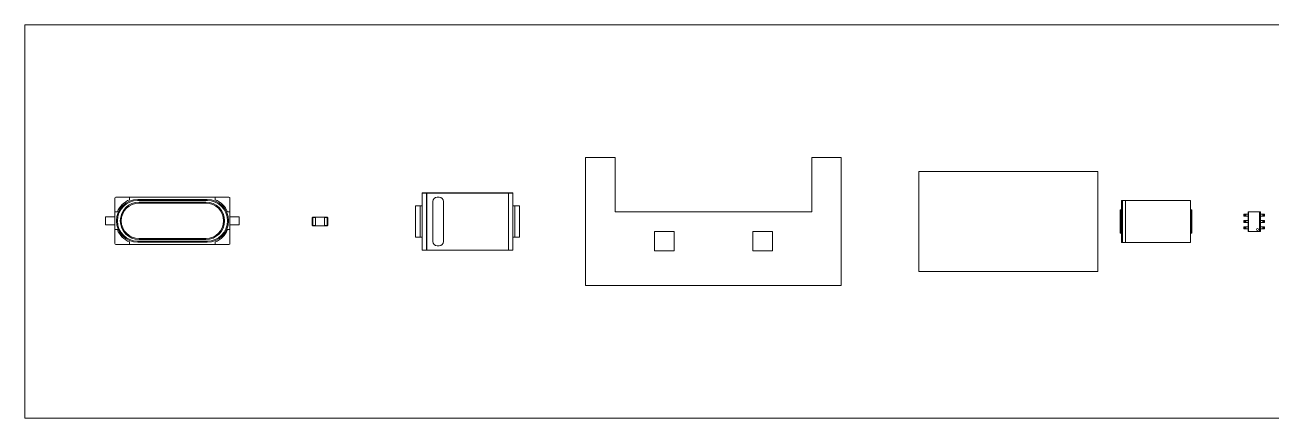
# Model space of a CAD drawing. Header units: millimetres. Extents: x 71 to 171, y 100 to 128.
# Drawn here: x 70.76 to 96.1, y 99.54 to 107.54 of the extents above; entities that cross this region are included whole.
import ezdxf

# ---------------------------------------------------------------- set-up
doc = ezdxf.new("R2010")
doc.units = ezdxf.units.MM

msp = doc.modelspace()

# ---------------------------------------------------------------- linework, layer by layer
at = {"color": 7, "linetype": 'Continuous', "lineweight": 15}
for p, q in [((170.756, 107.54), (70.756, 107.54)), ((70.756, 107.54), (70.756, 99.54)), ((82.756, 104.84), (82.156, 104.84)), ((82.156, 104.84), (82.156, 102.24)), ((82.756, 103.74), (82.756, 104.84)), ((87.356, 104.84), (86.756, 104.84)), ((86.756, 104.84), (86.756, 103.74)), ((87.356, 102.24), (87.356, 104.84)), ((88.936, 104.56), (88.936, 102.52)), ((92.576, 104.56), (88.936, 104.56)), ((92.576, 102.52), (92.576, 104.56)), ((72.586, 104.014), (72.586, 103.734)), ((72.886, 104.034), (72.606, 104.034)), ((72.886, 104.034), (72.886, 103.984)), ((74.626, 104.034), (72.886, 104.034)), ((73.051, 103.989), (73.051, 103.969)), ((73.051, 103.989), (74.461, 103.989)), ((74.461, 103.969), (73.051, 103.969)), ((73.076, 103.934), (73.076, 103.914)), ((73.076, 103.934), (74.436, 103.934)), ((74.436, 103.914), (73.076, 103.914)), ((74.436, 103.914), (74.436, 103.934)), ((74.461, 103.969), (74.461, 103.989)), ((74.626, 104.034), (74.626, 103.984)), ((74.626, 104.034), (74.906, 104.034)), ((74.926, 104.014), (74.926, 103.734)), ((78.84, 104.124), (78.836, 104.12)), ((78.836, 104.12), (78.836, 102.96)), ((78.922, 104.12), (78.836, 104.12)), ((78.84, 104.124), (78.926, 104.124)), ((78.922, 104.12), (78.922, 102.96)), ((80.587, 104.124), (78.926, 104.124)), ((78.926, 104.12), (78.926, 102.96)), ((80.587, 104.12), (78.926, 104.12)), ((79.052, 103.948), (79.052, 103.133)), ((79.18, 104.036), (79.141, 104.036)), ((79.268, 103.133), (79.268, 103.948)), ((80.587, 104.124), (80.672, 104.124)), ((80.587, 102.96), (80.587, 104.12)), ((80.591, 102.96), (80.591, 104.12)), ((80.676, 104.12), (80.591, 104.12)), ((80.672, 104.124), (80.676, 104.12)), ((80.676, 102.96), (80.676, 104.12)), ((93.056, 103.97), (93.056, 103.11)), ((93.076, 103.97), (93.056, 103.97)), ((93.076, 103.97), (93.076, 103.11)), ((93.136, 103.97), (93.076, 103.97)), ((93.136, 103.11), (93.136, 103.97)), ((94.456, 103.97), (93.136, 103.97)), ((94.456, 103.11), (94.456, 103.97)), ((72.586, 103.734), (72.636, 103.734)), ((72.586, 103.734), (72.586, 103.374)), ((74.926, 103.734), (74.876, 103.734)), ((74.926, 103.374), (74.926, 103.734)), ((78.7, 103.856), (78.7, 103.224)), ((78.796, 103.86), (78.796, 103.856)), ((78.796, 103.86), (78.836, 103.86)), ((78.796, 103.856), (78.796, 103.224)), ((80.676, 103.86), (80.716, 103.86)), ((80.716, 103.86), (80.716, 103.856)), ((80.716, 103.224), (80.716, 103.856)), ((80.812, 103.224), (80.812, 103.856)), ((86.756, 103.74), (82.756, 103.74)), ((93.026, 103.78), (93.026, 103.3)), ((93.043, 103.78), (93.026, 103.78)), ((93.043, 103.78), (93.043, 103.3)), ((93.056, 103.78), (93.043, 103.78)), ((94.456, 103.78), (94.47, 103.78)), ((94.47, 103.78), (94.47, 103.3)), ((94.47, 103.78), (94.486, 103.78)), ((94.486, 103.78), (94.486, 103.3)), ((95.546, 103.691), (95.546, 103.649)), ((95.552, 103.691), (95.546, 103.691)), ((95.552, 103.649), (95.546, 103.649)), ((95.552, 103.649), (95.552, 103.691)), ((95.552, 103.691), (95.562, 103.691)), ((95.562, 103.649), (95.552, 103.649)), ((95.562, 103.691), (95.562, 103.649)), ((95.584, 103.691), (95.562, 103.691)), ((95.584, 103.649), (95.562, 103.649)), ((95.584, 103.691), (95.584, 103.649)), ((95.631, 103.691), (95.584, 103.691)), ((95.631, 103.649), (95.584, 103.649)), ((95.631, 103.34), (95.631, 103.74)), ((95.631, 103.74), (95.638, 103.74)), ((95.631, 103.691), (95.631, 103.649)), ((95.631, 103.691), (95.631, 103.691)), ((95.631, 103.649), (95.631, 103.649)), ((95.638, 103.74), (95.638, 103.34)), ((95.861, 103.74), (95.638, 103.74)), ((95.861, 103.34), (95.861, 103.74)), ((95.861, 103.74), (95.881, 103.74)), ((95.881, 103.74), (95.881, 103.34)), ((95.881, 103.691), (95.882, 103.691)), ((95.881, 103.649), (95.882, 103.649)), ((95.882, 103.691), (95.882, 103.649)), ((95.882, 103.691), (95.929, 103.691)), ((95.882, 103.649), (95.929, 103.649)), ((95.929, 103.691), (95.929, 103.649)), ((95.929, 103.691), (95.951, 103.691)), ((95.929, 103.649), (95.951, 103.649)), ((95.951, 103.649), (95.951, 103.691)), ((95.951, 103.691), (95.96, 103.691)), ((95.96, 103.649), (95.951, 103.649)), ((95.96, 103.691), (95.96, 103.649)), ((95.96, 103.691), (95.966, 103.691)), ((95.96, 103.649), (95.966, 103.649)), ((95.966, 103.691), (95.966, 103.649)), ((72.398, 103.474), (72.398, 103.634)), ((72.398, 103.634), (72.586, 103.634)), ((72.398, 103.474), (72.586, 103.474)), ((75.114, 103.634), (74.926, 103.634)), ((75.114, 103.474), (74.926, 103.474)), ((75.114, 103.474), (75.114, 103.634)), ((76.596, 103.617), (76.608, 103.629)), ((76.608, 103.623), (76.596, 103.617)), ((76.596, 103.463), (76.596, 103.617)), ((76.596, 103.463), (76.608, 103.457)), ((76.608, 103.451), (76.596, 103.463)), ((76.608, 103.623), (76.608, 103.629)), ((76.608, 103.629), (76.664, 103.629)), ((76.664, 103.623), (76.608, 103.623)), ((76.608, 103.623), (76.608, 103.457)), ((76.608, 103.457), (76.664, 103.457)), ((76.608, 103.451), (76.608, 103.457)), ((76.664, 103.451), (76.608, 103.451)), ((76.664, 103.623), (76.664, 103.629)), ((76.666, 103.623), (76.664, 103.623)), ((76.664, 103.457), (76.664, 103.623)), ((76.666, 103.457), (76.664, 103.457)), ((76.664, 103.451), (76.664, 103.457)), ((76.666, 103.627), (76.666, 103.626)), ((76.666, 103.626), (76.666, 103.626)), ((76.666, 103.626), (76.666, 103.623)), ((76.846, 103.626), (76.666, 103.626)), ((76.666, 103.623), (76.666, 103.457)), ((76.666, 103.457), (76.666, 103.455)), ((76.666, 103.455), (76.666, 103.454)), ((76.666, 103.454), (76.666, 103.453)), ((76.846, 103.454), (76.666, 103.454)), ((76.846, 103.626), (76.846, 103.627)), ((76.846, 103.623), (76.846, 103.626)), ((76.846, 103.626), (76.846, 103.626)), ((76.846, 103.623), (76.848, 103.623)), ((76.846, 103.457), (76.846, 103.623)), ((76.846, 103.457), (76.848, 103.457)), ((76.846, 103.455), (76.846, 103.457)), ((76.846, 103.454), (76.846, 103.455)), ((76.846, 103.453), (76.846, 103.454)), ((76.848, 103.629), (76.848, 103.623)), ((76.848, 103.629), (76.904, 103.629)), ((76.904, 103.623), (76.848, 103.623)), ((76.848, 103.623), (76.848, 103.457)), ((76.848, 103.457), (76.904, 103.457)), ((76.848, 103.457), (76.848, 103.451)), ((76.904, 103.451), (76.848, 103.451)), ((76.904, 103.629), (76.916, 103.617)), ((76.904, 103.629), (76.904, 103.623)), ((76.916, 103.617), (76.904, 103.623)), ((76.904, 103.457), (76.904, 103.623)), ((76.904, 103.457), (76.916, 103.463)), ((76.916, 103.463), (76.904, 103.451)), ((76.904, 103.457), (76.904, 103.451)), ((76.916, 103.617), (76.916, 103.463)), ((95.546, 103.561), (95.546, 103.519)), ((95.552, 103.561), (95.546, 103.561)), ((95.552, 103.519), (95.546, 103.519)), ((95.546, 103.431), (95.546, 103.389)), ((95.552, 103.431), (95.546, 103.431)), ((95.552, 103.561), (95.552, 103.519)), ((95.562, 103.561), (95.552, 103.561)), ((95.552, 103.519), (95.562, 103.519)), ((95.552, 103.431), (95.552, 103.389)), ((95.562, 103.431), (95.552, 103.431)), ((95.562, 103.519), (95.562, 103.561)), ((95.584, 103.561), (95.562, 103.561)), ((95.584, 103.519), (95.562, 103.519)), ((95.562, 103.389), (95.562, 103.431)), ((95.584, 103.431), (95.562, 103.431)), ((95.584, 103.561), (95.584, 103.519)), ((95.631, 103.561), (95.584, 103.561)), ((95.631, 103.519), (95.584, 103.519)), ((95.584, 103.431), (95.584, 103.389)), ((95.631, 103.431), (95.584, 103.431)), ((95.631, 103.561), (95.631, 103.519)), ((95.631, 103.561), (95.631, 103.561)), ((95.631, 103.519), (95.631, 103.519)), ((95.631, 103.431), (95.631, 103.389)), ((95.631, 103.431), (95.631, 103.431)), ((95.881, 103.561), (95.882, 103.561)), ((95.881, 103.519), (95.882, 103.519)), ((95.881, 103.431), (95.882, 103.431)), ((95.882, 103.561), (95.882, 103.519)), ((95.882, 103.561), (95.929, 103.561)), ((95.882, 103.519), (95.929, 103.519)), ((95.882, 103.431), (95.882, 103.389)), ((95.882, 103.431), (95.929, 103.431)), ((95.929, 103.561), (95.929, 103.519)), ((95.929, 103.561), (95.951, 103.561)), ((95.929, 103.519), (95.951, 103.519)), ((95.929, 103.431), (95.929, 103.389)), ((95.929, 103.431), (95.951, 103.431)), ((95.951, 103.519), (95.951, 103.561)), ((95.951, 103.561), (95.96, 103.561)), ((95.96, 103.519), (95.951, 103.519)), ((95.951, 103.389), (95.951, 103.431)), ((95.951, 103.431), (95.96, 103.431)), ((95.96, 103.561), (95.96, 103.519)), ((95.96, 103.561), (95.966, 103.561)), ((95.96, 103.519), (95.966, 103.519)), ((95.96, 103.431), (95.96, 103.389)), ((95.96, 103.431), (95.966, 103.431)), ((95.966, 103.561), (95.966, 103.519)), ((95.966, 103.431), (95.966, 103.389)), ((72.586, 103.374), (72.636, 103.374)), ((72.586, 103.094), (72.586, 103.374)), ((73.051, 103.119), (73.051, 103.139)), ((73.051, 103.139), (74.461, 103.139)), ((73.076, 103.174), (73.076, 103.194)), ((73.076, 103.194), (74.436, 103.194)), ((74.436, 103.174), (73.076, 103.174)), ((74.436, 103.194), (74.436, 103.174)), ((74.461, 103.139), (74.461, 103.119)), ((74.926, 103.374), (74.876, 103.374)), ((74.926, 103.094), (74.926, 103.374)), ((78.796, 103.22), (78.796, 103.224)), ((78.836, 103.22), (78.796, 103.22)), ((80.716, 103.22), (80.676, 103.22)), ((80.716, 103.22), (80.716, 103.224)), ((83.556, 103.34), (83.556, 102.94)), ((83.956, 103.34), (83.556, 103.34)), ((83.956, 102.94), (83.956, 103.34)), ((85.556, 103.34), (85.556, 102.94)), ((85.956, 103.34), (85.556, 103.34)), ((85.956, 102.94), (85.956, 103.34)), ((93.043, 103.3), (93.026, 103.3)), ((93.056, 103.3), (93.043, 103.3)), ((94.456, 103.3), (94.47, 103.3)), ((94.47, 103.3), (94.486, 103.3)), ((95.552, 103.389), (95.546, 103.389)), ((95.552, 103.389), (95.562, 103.389)), ((95.584, 103.389), (95.562, 103.389)), ((95.631, 103.389), (95.584, 103.389)), ((95.631, 103.389), (95.631, 103.389)), ((95.638, 103.34), (95.631, 103.34)), ((95.638, 103.34), (95.861, 103.34)), ((95.881, 103.34), (95.861, 103.34)), ((95.881, 103.389), (95.882, 103.389)), ((95.882, 103.389), (95.929, 103.389)), ((95.929, 103.389), (95.951, 103.389)), ((95.96, 103.389), (95.951, 103.389)), ((95.96, 103.389), (95.966, 103.389)), ((72.886, 103.074), (72.606, 103.074)), ((72.886, 103.074), (72.886, 103.124)), ((72.886, 103.074), (74.626, 103.074)), ((74.461, 103.119), (73.051, 103.119)), ((74.626, 103.074), (74.626, 103.124)), ((74.626, 103.074), (74.906, 103.074)), ((78.836, 102.96), (78.922, 102.96)), ((78.84, 102.956), (78.836, 102.96)), ((78.926, 102.956), (78.84, 102.956)), ((78.926, 102.96), (80.587, 102.96)), ((78.926, 102.956), (80.587, 102.956)), ((79.141, 103.044), (79.18, 103.044)), ((80.672, 102.956), (80.587, 102.956)), ((80.591, 102.96), (80.676, 102.96)), ((80.672, 102.956), (80.676, 102.96)), ((83.556, 102.94), (83.956, 102.94)), ((85.556, 102.94), (85.956, 102.94)), ((93.056, 103.11), (93.076, 103.11)), ((93.076, 103.11), (93.136, 103.11)), ((93.136, 103.11), (94.456, 103.11)), ((88.936, 102.52), (92.576, 102.52)), ((82.156, 102.24), (87.356, 102.24)), ((70.756, 99.54), (170.756, 99.54))]:
    msp.add_line(p, q, dxfattribs=at)
at = {"color": 8, "linetype": 'Continuous', "lineweight": 15}
for p, q in [((78.796, 103.856), (78.836, 103.856)), ((80.676, 103.856), (80.716, 103.856)), ((78.836, 103.224), (78.796, 103.224)), ((80.716, 103.224), (80.676, 103.224))]:
    msp.add_line(p, q, dxfattribs=at)
at = {"color": 7, "linetype": 'Continuous', "lineweight": 15, "flags": 128}
for points in [[(78.704, 103.86), (78.703, 103.86), (78.703, 103.86)], [(80.808, 103.86), (80.809, 103.86), (80.81, 103.86)], [(78.704, 103.22), (78.703, 103.22), (78.703, 103.22)], [(80.808, 103.22), (80.809, 103.22), (80.81, 103.22)]]:
    msp.add_lwpolyline(points, dxfattribs=at)
at = {"color": 7, "linetype": 'Continuous', "lineweight": 15}
msp.add_circle((95.821, 103.38), 0.02, dxfattribs=at)
for centre, radius, start, end in [((72.606, 104.014), 0.02, 90, 180), ((73.051, 103.554), 0.435, 90, 270), ((73.043, 103.577), 0.436, 111.0806, 158.9194), ((73.051, 103.554), 0.415, 90, 270), ((73.076, 103.554), 0.38, 90, 270), ((73.076, 103.554), 0.36, 90, 270), ((74.436, 103.554), 0.38, 270, 90), ((74.436, 103.554), 0.36, 270, 90), ((74.461, 103.554), 0.435, 270, 90), ((74.461, 103.554), 0.415, 270, 90), ((74.469, 103.577), 0.436, 21.0806, 68.9194), ((74.906, 104.014), 0.02, 0, 90), ((79.141, 103.948), 0.0885, 90, 180), ((79.18, 103.948), 0.0885, 0, 90), ((78.704, 103.856), 0.004, 151.0294, 180), ((80.808, 103.856), 0.004, 0, 28.9706), ((76.664, 103.627), 0.002, 0, 90), ((76.664, 103.453), 0.002, 270, 0), ((76.848, 103.627), 0.002, 90, 180), ((76.848, 103.453), 0.002, 180, 270), ((73.043, 103.531), 0.436, 201.0806, 248.9194), ((74.469, 103.531), 0.436, 291.0806, 338.9194), ((78.704, 103.224), 0.004, 180, 208.9706), ((80.808, 103.224), 0.004, 331.0294, 0), ((72.606, 103.094), 0.02, 180, 270), ((74.906, 103.094), 0.02, 270, 0), ((79.141, 103.133), 0.0885, 180, 270), ((79.18, 103.133), 0.0885, 270, 0)]:
    msp.add_arc(centre, radius, start, end, dxfattribs=at)
for points, knots in [([(78.703, 103.86), (78.703, 103.86), (78.702, 103.859), (78.701, 103.858), (78.7, 103.857), (78.7, 103.857), (78.7, 103.856)], [0, 0, 0, 0, 0.250491, 0.505267, 0.757094, 1, 1, 1, 1]), ([(78.704, 103.86), (78.706, 103.86), (78.708, 103.86), (78.73, 103.86), (78.755, 103.86), (78.778, 103.86), (78.79, 103.86), (78.796, 103.86)], [0, 0, 0, 0, 0.24965, 0.499343, 0.749036, 0.874878, 1, 1, 1, 1]), ([(80.716, 103.86), (80.728, 103.86), (80.752, 103.86), (80.783, 103.86), (80.8, 103.86), (80.807, 103.86), (80.808, 103.86), (80.808, 103.86)], [0, 0, 0, 0, 0.24965, 0.499343, 0.749036, 0.874878, 1, 1, 1, 1]), ([(80.812, 103.856), (80.812, 103.857), (80.812, 103.857), (80.811, 103.858), (80.811, 103.859), (80.81, 103.86), (80.809, 103.86)], [0, 0, 0, 0, 0.242906, 0.494733, 0.749509, 1, 1, 1, 1]), ([(78.7, 103.224), (78.7, 103.224), (78.7, 103.223), (78.701, 103.222), (78.702, 103.221), (78.703, 103.221), (78.703, 103.22)], [0, 0, 0, 0, 0.242906, 0.494733, 0.749509, 1, 1, 1, 1]), ([(78.796, 103.22), (78.784, 103.22), (78.76, 103.22), (78.729, 103.22), (78.713, 103.22), (78.705, 103.22), (78.704, 103.22), (78.704, 103.22)], [0, 0, 0, 0, 0.24965, 0.499343, 0.749036, 0.874879, 1, 1, 1, 1]), ([(80.808, 103.22), (80.807, 103.22), (80.804, 103.22), (80.783, 103.22), (80.757, 103.22), (80.734, 103.22), (80.722, 103.22), (80.716, 103.22)], [0, 0, 0, 0, 0.24965, 0.499343, 0.749036, 0.874879, 1, 1, 1, 1]), ([(80.809, 103.22), (80.81, 103.221), (80.811, 103.221), (80.811, 103.222), (80.812, 103.223), (80.812, 103.224), (80.812, 103.224)], [0, 0, 0, 0, 0.250491, 0.505267, 0.757094, 1, 1, 1, 1])]:
    msp.add_open_spline(points, degree=3, knots=knots, dxfattribs=at)
for points in [[(78.796, 103.856), (78.784, 103.856), (78.758, 103.856), (78.727, 103.856), (78.704, 103.856), (78.702, 103.856), (78.7, 103.856)], [(80.812, 103.856), (80.811, 103.856), (80.808, 103.856), (80.786, 103.856), (80.754, 103.856), (80.729, 103.856), (80.716, 103.856)], [(78.7, 103.224), (78.702, 103.224), (78.704, 103.224), (78.727, 103.224), (78.758, 103.224), (78.784, 103.224), (78.796, 103.224)], [(80.716, 103.224), (80.729, 103.224), (80.754, 103.224), (80.786, 103.224), (80.808, 103.224), (80.811, 103.224), (80.812, 103.224)]]:
    msp.add_open_spline(points, degree=3, dxfattribs=at)

doc.saveas('drawing.dxf')
